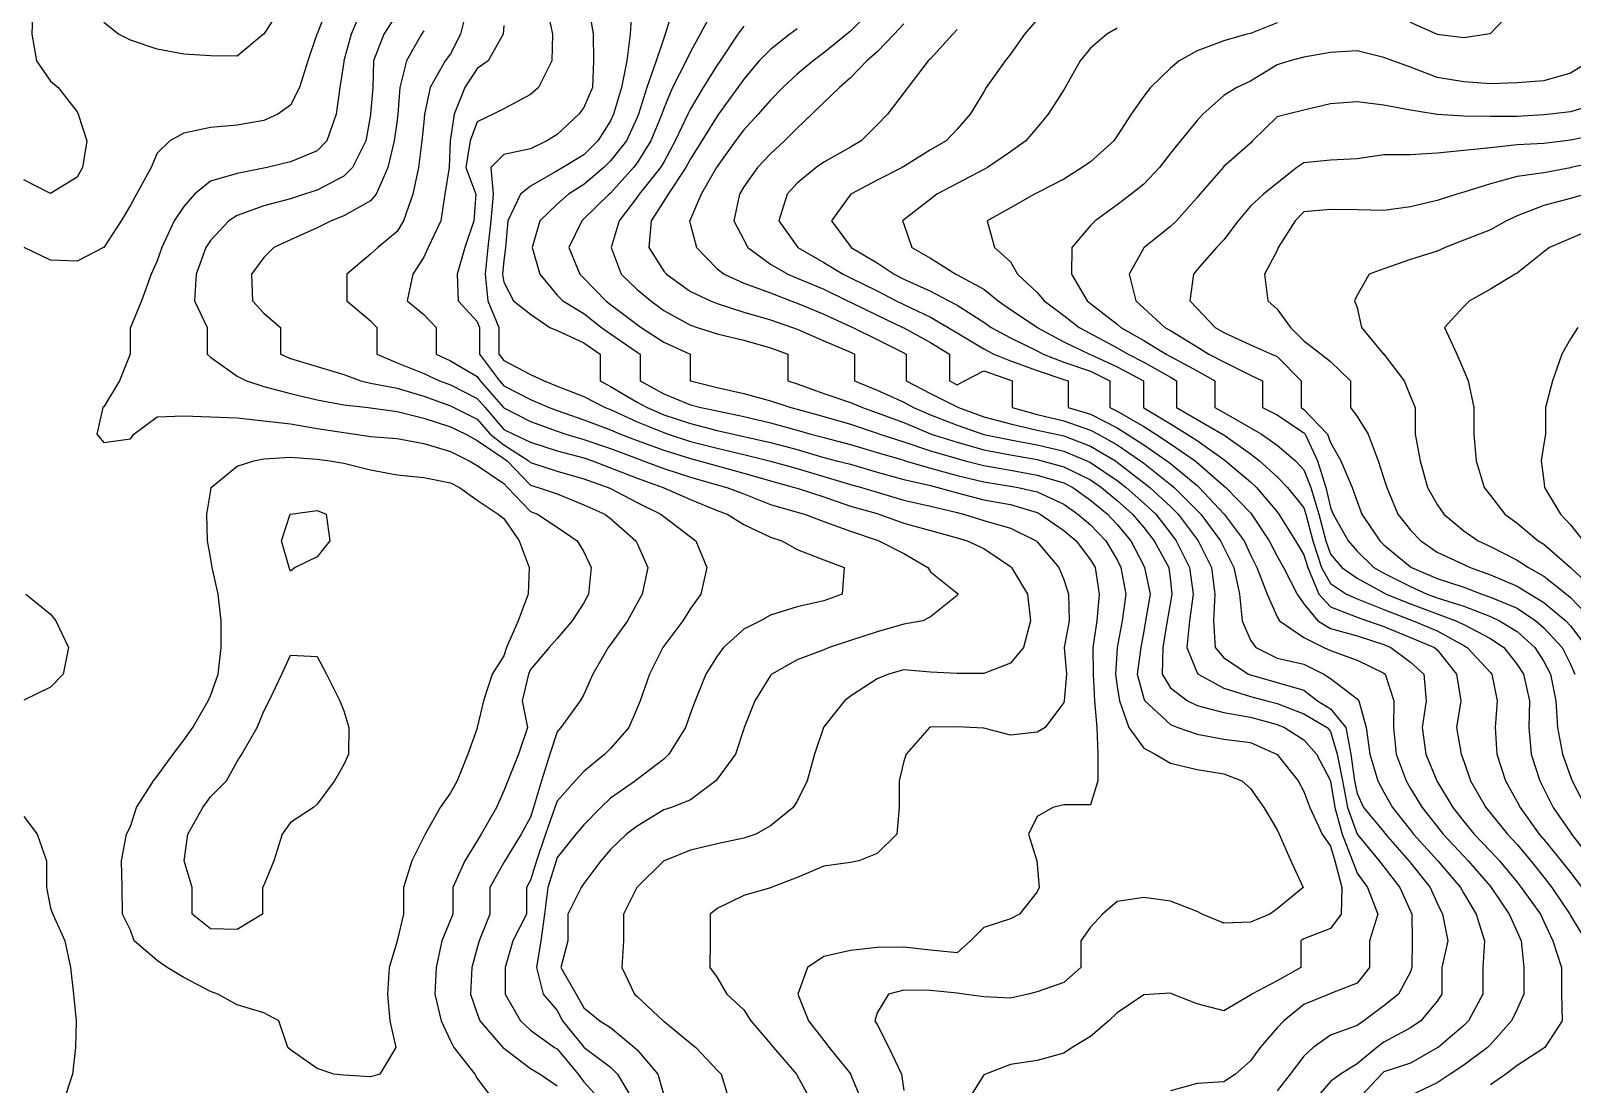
# Model space of a CAD drawing. Header units: inches. Extents: x 450896 to 463247, y 7386701 to 7399440.
# Drawn here: x 453338 to 455030, y 7391089 to 7392246 of the extents above; entities that cross this region are included whole.
import ezdxf

# ---------------------------------------------------------------- set-up
doc = ezdxf.new("R2010")
doc.units = ezdxf.units.IN
doc.header["$MEASUREMENT"] = 0

msp = doc.modelspace()

# ---------------------------------------------------------------- linework, layer by layer
for points, elevation in [([(453340, 7392271.3), (453339, 7392242), (453344.1, 7392212.8), (453359.3, 7392190.6), (453367.9, 7392183.5), (453388.6, 7392156.9), (453389.9, 7392154.2), (453399.3, 7392124.9), (453394.7, 7392095.6), (453388.6, 7392085.1), (453359.3, 7392067.2), (453330, 7392082.1)], 760), ([(453663.6, 7392271.3), (453652.2, 7392242.6), (453651.9, 7392242), (453641.9, 7392212.8), (453632.8, 7392183.5), (453622.9, 7392164.1), (453608.9, 7392154.2), (453593.6, 7392147.3), (453564.3, 7392142.2), (453535, 7392139.5), (453505.7, 7392133.3), (453490.4, 7392124.9), (453476.4, 7392111.3), (453469.8, 7392095.6), (453453.7, 7392066.3), (453447.1, 7392054.1), (453437.1, 7392037), (453417.9, 7392007.9), (453417.5, 7392007.8), (453388.6, 7391992.6), (453359.3, 7391993.7), (453330.6, 7392007.8)], 740), ([(453702.2, 7392271.3), (453689.5, 7392242), (453681.6, 7392212.8), (453681.4, 7392211.6), (453677.3, 7392183.5), (453673.1, 7392154.2), (453663, 7392124.9), (453652.2, 7392114.1), (453622.9, 7392101.7), (453597.5, 7392095.6), (453593.6, 7392094.8), (453564.3, 7392089), (453535, 7392080.5), (453517.6, 7392066.3), (453505.7, 7392052.9), (453495.3, 7392037), (453481.5, 7392007.8), (453476.4, 7391993.2), (453469.9, 7391978.5), (453459.5, 7391949.2), (453447.1, 7391920), (453447, 7391919.9), (453447, 7391890.6), (453435, 7391861.3), (453417.9, 7391832.6), (453416.7, 7391832), (453410.4, 7391802.7), (453417.9, 7391793.5), (453447.1, 7391797.5), (453450.8, 7391802.7), (453476.4, 7391821.9), (453505.7, 7391822.8), (453535, 7391821.9), (453564.3, 7391820.5), (453593.6, 7391817.3), (453622.9, 7391813.9), (453652.2, 7391809.1), (453681.4, 7391804.6), (453694.5, 7391802.7), (453710.7, 7391800.1), (453740, 7391797.9), (453769.3, 7391792.4), (453798.6, 7391783.8), (453819, 7391773.5), (453827.9, 7391768.4), (453857.2, 7391748.4), (453861.2, 7391744.2), (453886.4, 7391717.9), (453894.1, 7391714.9), (453915.7, 7391700.7), (453937.8, 7391685.6), (453945, 7391673.3), (453953.3, 7391656.3), (453950.4, 7391627), (453945, 7391617.5), (453932.4, 7391597.7), (453915.7, 7391578.2), (453907, 7391568.4), (453886.4, 7391544.1), (453884.4, 7391539.2), (453877.2, 7391509.9), (453883.3, 7391480.6), (453873.3, 7391451.3), (453861.7, 7391422), (453857.2, 7391411), (453849.2, 7391392.7), (453832.2, 7391363.4), (453827.9, 7391356.1), (453814.4, 7391334.1), (453801.1, 7391304.9), (453801.1, 7391275.6), (453798.6, 7391269.1), (453789.3, 7391246.3), (453783.1, 7391217), (453781.4, 7391187.7), (453788.3, 7391158.4), (453798.6, 7391136.2), (453802.5, 7391129.1), (453825.4, 7391099.8), (453827.9, 7391094.9), (453846.2, 7391070.6)], 720), ([(453612.5, 7392271.3), (453593.6, 7392242.2), (453593.4, 7392242), (453564.3, 7392218.1), (453535, 7392218.4), (453505.7, 7392220.2), (453476.4, 7392225.6), (453447.1, 7392235.5), (453434.1, 7392242), (453417.9, 7392255)], 760), ([(453740, 7392264.9), (453725.5, 7392242), (453714.2, 7392212.8), (453713.3, 7392183.5), (453710.8, 7392154.2), (453710.7, 7392153.4), (453705.6, 7392124.9), (453690.9, 7392095.6), (453681.4, 7392086.2), (453652.2, 7392070.7), (453638.5, 7392066.3), (453622.9, 7392061.3), (453593.6, 7392053.6), (453564.3, 7392043), (453555.4, 7392037), (453535, 7392015.3), (453530.1, 7392007.8), (453519.4, 7391978.5), (453517.5, 7391949.2), (453531.4, 7391919.9), (453531.4, 7391890.6), (453535, 7391887.1), (453564.3, 7391866.3), (453574.8, 7391861.3), (453593.6, 7391855.1), (453622.9, 7391847.4), (453652.2, 7391840.4), (453681.4, 7391835.1), (453708.1, 7391832), (453710.7, 7391831.7), (453740, 7391827.5), (453769.3, 7391820.2), (453798.6, 7391810.9), (453815.5, 7391802.7), (453827.9, 7391795.9), (453857.2, 7391775.8), (453860.8, 7391773.5), (453886.4, 7391746.5), (453894.9, 7391744.2), (453915.7, 7391737), (453945, 7391725), (453968.1, 7391714.9), (453974.3, 7391710.2), (454002.3, 7391685.6), (454003.6, 7391682.6), (454015.3, 7391656.3), (454009.3, 7391627), (454003.6, 7391616.9), (453993, 7391597.7), (453974.3, 7391571.7), (453971.8, 7391568.4), (453954.9, 7391539.2), (453945, 7391516.7), (453941.1, 7391509.9), (453919.7, 7391480.6), (453915.7, 7391475.9), (453907.7, 7391451.3), (453898.5, 7391422), (453889.8, 7391392.7), (453886.4, 7391382), (453876.2, 7391363.4), (453858.3, 7391334.1), (453857.2, 7391332.1), (453842, 7391304.9), (453842, 7391275.6), (453830, 7391246.3), (453827.9, 7391238.6), (453822, 7391217), (453820.7, 7391187.7), (453827.9, 7391166.5), (453831, 7391158.4), (453856.3, 7391129.1), (453857.2, 7391128.3), (453886.4, 7391105.9), (453897.1, 7391099.8), (453915.7, 7391087)], 700), ([(453816.8, 7392271.3), (453809.5, 7392242), (453798.6, 7392220.5), (453792.9, 7392212.8), (453776.3, 7392183.5), (453770.3, 7392154.2), (453769.3, 7392145.3), (453767.1, 7392124.9), (453763.6, 7392095.6), (453757.3, 7392066.3), (453747, 7392037), (453740, 7392025.4), (453718.8, 7392007.8), (453710.7, 7392000.3), (453684.7, 7391978.5), (453684.9, 7391949.2), (453710.7, 7391927.1), (453717.9, 7391919.9), (453717.9, 7391890.6), (453740, 7391881.2), (453769.3, 7391869.4), (453786.7, 7391861.3), (453798.6, 7391856.8), (453827.9, 7391842), (453836.6, 7391832), (453857.2, 7391808), (453867.7, 7391802.7), (453886.4, 7391793.9), (453915.7, 7391784.4), (453945, 7391776.7), (453954.5, 7391773.5), (453974.3, 7391765.8), (454003.6, 7391754.3), (454032.4, 7391744.2), (454032.9, 7391743.9), (454062.2, 7391730.8), (454091.5, 7391718.8), (454102.4, 7391714.9), (454120.7, 7391703.4), (454150, 7391689.4), (454162.6, 7391685.6), (454179.3, 7391676), (454208.6, 7391664.8), (454231, 7391656.3), (454228.9, 7391627), (454208.6, 7391619.6), (454179.3, 7391613.2), (454150, 7391603.9), (454139, 7391597.7), (454120.7, 7391588.5), (454098.5, 7391568.4), (454091.5, 7391559), (454079.2, 7391539.2), (454067.2, 7391509.9), (454062.2, 7391496.3), (454056.6, 7391480.6), (454038.4, 7391451.3), (454032.9, 7391445.8), (454003.6, 7391423.5), (454001.7, 7391422), (453974.3, 7391402.7), (453963.6, 7391392.7), (453945, 7391373.4), (453936.3, 7391363.4), (453915.7, 7391337.5), (453914.6, 7391334.1), (453905.7, 7391304.9), (453902, 7391275.6), (453897.7, 7391246.3), (453893.1, 7391217), (453900.6, 7391187.7), (453915.7, 7391169.5), (453921.8, 7391158.4), (453945, 7391129.4), (453945.4, 7391129.1), (453974.3, 7391107.4), (453982.1, 7391099.8), (453999.4, 7391070.6)], 660), ([(453904.4, 7392271.3), (453910.8, 7392242), (453909.8, 7392212.8), (453895.4, 7392183.5), (453886.4, 7392175.7), (453857.2, 7392159.9), (453845.4, 7392154.2), (453827.9, 7392145.7), (453820.2, 7392124.9), (453815.4, 7392095.6), (453826.5, 7392066.3), (453824.2, 7392037), (453814.4, 7392007.8), (453805.9, 7391978.5), (453807.1, 7391949.2), (453827.9, 7391926.3), (453830.6, 7391919.9), (453830.6, 7391890.6), (453852.5, 7391861.3), (453857.2, 7391855.9), (453886.4, 7391840.8), (453906.9, 7391832), (453915.7, 7391828.8), (453945, 7391818.6), (453974.3, 7391807.6), (453985.5, 7391802.7), (454003.6, 7391795.7), (454032.9, 7391785), (454062.2, 7391776), (454071.9, 7391773.5), (454091.5, 7391767.9), (454120.7, 7391760), (454150, 7391751.6), (454176.5, 7391744.2), (454179.3, 7391743.2), (454208.6, 7391733.7), (454237.9, 7391723.7), (454267.2, 7391715.4), (454268.9, 7391714.9), (454296.5, 7391704.8), (454325.8, 7391696.7), (454355, 7391688.7), (454365.9, 7391685.6), (454384.3, 7391677.1), (454413.6, 7391657.3), (454414.8, 7391656.3), (454432.3, 7391627), (454435.5, 7391597.7), (454428, 7391568.4), (454413.6, 7391551), (454384.3, 7391539.8), (454355, 7391539.7), (454325.8, 7391541.3), (454296.5, 7391543.8), (454279.5, 7391539.2), (454267.2, 7391534), (454237.9, 7391514.9), (454231.2, 7391509.9), (454208.6, 7391481.1), (454208.2, 7391480.6), (454198.4, 7391451.3), (454190.5, 7391422), (454179.3, 7391399.6), (454175.1, 7391392.7), (454150, 7391372.5), (454134.1, 7391363.4), (454120.7, 7391359), (454091.5, 7391352.6), (454062.2, 7391345.6), (454033.3, 7391334.1), (454032.9, 7391333.9), (454003.6, 7391305.2), (454003.3, 7391304.9), (453988.5, 7391275.6), (453988.5, 7391246.3), (453986.8, 7391217), (454000.9, 7391187.7), (454003.6, 7391185.1), (454032.2, 7391158.4), (454032.9, 7391157.9), (454062.2, 7391133.9), (454068, 7391129.1), (454091.5, 7391104.2), (454095.8, 7391099.8), (454104.7, 7391070.6)], 620), ([(453950.5, 7392271.3), (453955.4, 7392242), (453955.8, 7392212.8), (453954.7, 7392183.5), (453945, 7392161.7), (453939.5, 7392154.2), (453915.7, 7392131.9), (453904.5, 7392124.9), (453886.4, 7392116), (453857.2, 7392109.8), (453843.1, 7392095.6), (453845.6, 7392066.3), (453842.8, 7392037), (453839.8, 7392007.8), (453836.8, 7391978.5), (453839.5, 7391949.2), (453851.9, 7391919.9), (453851.9, 7391890.6), (453857.2, 7391883.6), (453886.4, 7391868.4), (453901.7, 7391861.3), (453915.7, 7391855.5), (453945, 7391843.9), (453968.7, 7391832), (453974.3, 7391829.9), (454003.6, 7391816.2), (454032.9, 7391804.4), (454037.7, 7391802.7), (454062.2, 7391794.8), (454091.5, 7391787.4), (454120.7, 7391780.5), (454148.6, 7391773.5), (454150, 7391773), (454179.3, 7391764.9), (454208.6, 7391756.1), (454237.9, 7391747.5), (454249.9, 7391744.2), (454267.2, 7391739), (454296.5, 7391730.2), (454325.8, 7391723.7), (454355, 7391716.6), (454362, 7391714.9), (454384.3, 7391707.9), (454413.6, 7391699.6), (454441.8, 7391685.6), (454442.9, 7391684.6), (454466.9, 7391656.3), (454472.2, 7391643.1), (454477.3, 7391627), (454478, 7391597.7), (454472.7, 7391568.4), (454475, 7391539.2), (454472.5, 7391509.9), (454472.2, 7391507.9), (454451.7, 7391480.6), (454442.9, 7391475.5), (454413.6, 7391471.9), (454384.3, 7391479.9), (454369.5, 7391480.6), (454355, 7391481.2), (454325.8, 7391481), (454324.7, 7391480.6), (454299, 7391451.3), (454296.5, 7391443.5), (454291.4, 7391422), (454291.5, 7391392.7), (454288.8, 7391363.4), (454267.2, 7391341.9), (454247.1, 7391334.1), (454237.9, 7391332.3), (454208.6, 7391328.2), (454179.3, 7391315.6), (454151, 7391304.9), (454150, 7391304.4), (454120.7, 7391296), (454091.5, 7391281.8), (454083.7, 7391275.6), (454083.7, 7391246.3), (454083.5, 7391217), (454091.5, 7391205.8), (454102.2, 7391187.7), (454120.7, 7391170.4), (454128.4, 7391158.4), (454150, 7391132.9), (454153.4, 7391129.1), (454178.5, 7391099.8), (454179.3, 7391098.3), (454194.5, 7391070.6)], 600), ([(453997.9, 7392271.3), (453996, 7392242), (453992.2, 7392212.8), (453986.6, 7392183.5), (453977.8, 7392154.2), (453974.3, 7392146.8), (453960.5, 7392124.9), (453945, 7392109.6), (453922.2, 7392095.6), (453915.7, 7392091.8), (453886.4, 7392075.1), (453875.4, 7392066.3), (453861.6, 7392037), (453859, 7392007.8), (453857.2, 7391993.4), (453855.9, 7391978.5), (453857.2, 7391969.8), (453867.8, 7391949.2), (453886.4, 7391934.4), (453907.8, 7391919.9), (453915.7, 7391916.5), (453945, 7391903.1), (453963.1, 7391890.6), (453963.1, 7391861.3), (453974.3, 7391855.1), (454003.6, 7391838), (454014.5, 7391832), (454032.9, 7391824.1), (454062.2, 7391814.3), (454091.5, 7391806.9), (454109.4, 7391802.7), (454120.7, 7391800.3), (454150, 7391793.6), (454179.3, 7391785.9), (454208.6, 7391777), (454222.7, 7391773.5), (454237.9, 7391769.6), (454267.2, 7391761.1), (454296.5, 7391752.9), (454325.8, 7391746.3), (454333.9, 7391744.2), (454355, 7391738.1), (454384.3, 7391730.5), (454413.6, 7391725.5), (454442.9, 7391716.6), (454446.3, 7391714.9), (454472.2, 7391697), (454485.6, 7391685.6), (454501.5, 7391664.7), (454506.6, 7391656.3), (454511.2, 7391627), (454508.6, 7391597.7), (454504.2, 7391568.4), (454504.5, 7391539.2), (454505.8, 7391509.9), (454508.4, 7391480.6), (454509.5, 7391451.3), (454509.4, 7391422), (454501.5, 7391395.4), (454472.2, 7391395.5), (454460, 7391392.7), (454442.9, 7391382.7), (454433.4, 7391363.4), (454442.4, 7391334.1), (454442.9, 7391329.9), (454445, 7391304.9), (454442.9, 7391300.1), (454423.5, 7391275.6), (454413.6, 7391270.4), (454384.3, 7391260.9), (454369.7, 7391246.3), (454355, 7391232.8), (454325.8, 7391236), (454296.5, 7391239.1), (454267.2, 7391238.9), (454237.9, 7391235.7), (454208.6, 7391229.1), (454190.8, 7391217), (454180.1, 7391187.7), (454191.8, 7391158.4), (454208.6, 7391136.8), (454214.5, 7391129.1), (454237.9, 7391099.9), (454237.9, 7391099.8), (454250, 7391070.6)], 580), ([(454043.6, 7392271.3), (454034.6, 7392242), (454032.9, 7392237.8), (454024.4, 7392212.8), (454014.2, 7392183.5), (454005.1, 7392154.2), (454003.6, 7392150.7), (453991.8, 7392124.9), (453974.3, 7392102.8), (453967.1, 7392095.6), (453945, 7392077.1), (453928.1, 7392066.3), (453915.7, 7392055.2), (453896.7, 7392037), (453888.5, 7392007.8), (453896.7, 7391978.5), (453915.7, 7391955.5), (453922.2, 7391949.2), (453945, 7391935.2), (453964.5, 7391919.9), (453974.3, 7391912.9), (454003.6, 7391892.7), (454006.8, 7391890.6), (454006.8, 7391861.3), (454032.9, 7391847.1), (454062.2, 7391835.1), (454073.7, 7391832), (454091.5, 7391828.2), (454120.7, 7391822.2), (454150, 7391815.3), (454179.3, 7391807), (454194.4, 7391802.7), (454208.6, 7391799), (454237.9, 7391791.2), (454267.2, 7391782.6), (454296.5, 7391774), (454298.1, 7391773.5), (454325.8, 7391765.5), (454355, 7391757.4), (454384.3, 7391750.3), (454413.6, 7391745.7), (454422.2, 7391744.2), (454442.9, 7391739.2), (454472.2, 7391725.9), (454487.7, 7391714.9), (454501.5, 7391703.1), (454518.2, 7391685.6), (454530.8, 7391664.5), (454535, 7391656.3), (454540.4, 7391627), (454536.3, 7391597.7), (454530.8, 7391568.4), (454530.8, 7391567.6), (454528.8, 7391539.2), (454530.8, 7391525.4), (454533.2, 7391509.9), (454543.5, 7391480.6), (454560.1, 7391457.6), (454572.4, 7391451.3), (454589.3, 7391441.4), (454618.6, 7391434.4), (454647.9, 7391429.6), (454667.8, 7391422), (454677.2, 7391413.6), (454691.8, 7391392.7), (454706.5, 7391368.2), (454708.6, 7391363.4), (454721.5, 7391334.1), (454735, 7391304.9), (454706.5, 7391281.3), (454698.5, 7391275.6), (454677.2, 7391266.5), (454647.9, 7391265.6), (454624.3, 7391275.6), (454618.6, 7391278.3), (454589.3, 7391289.7), (454560.1, 7391293.7), (454530.8, 7391289.2), (454514.6, 7391275.6), (454501.5, 7391261.3), (454490.8, 7391246.3), (454490.8, 7391217), (454472.2, 7391200.5), (454442.9, 7391190), (454433.2, 7391187.7), (454413.6, 7391183.2), (454384.3, 7391184.5), (454362.5, 7391187.7), (454355, 7391188.6), (454325.8, 7391191.7), (454296.5, 7391192.1), (454279.7, 7391187.7), (454267.2, 7391166.9), (454264.7, 7391158.4), (454267.2, 7391154.3), (454280.2, 7391129.1), (454294.1, 7391099.8), (454296.5, 7391081.6)], 560), ([(454088.7, 7392271.3), (454072.7, 7392242), (454062.2, 7392222.7), (454057.5, 7392212.8), (454042.6, 7392183.5), (454032.9, 7392160.4), (454030.8, 7392154.2), (454018.8, 7392124.9), (454003.6, 7392100.7), (453999.7, 7392095.6), (453974.3, 7392067.5), (453972.8, 7392066.3), (453945, 7392039.1), (453942.8, 7392037), (453928.8, 7392007.8), (453940.7, 7391978.5), (453945, 7391974.2), (453969.1, 7391949.2), (453974.3, 7391945.1), (454003.6, 7391923.2), (454007.9, 7391919.9), (454032.9, 7391903.8), (454061.9, 7391890.6), (454061.9, 7391861.3), (454062.2, 7391861.2), (454091.5, 7391853.8), (454120.7, 7391847.4), (454150, 7391839.2), (454172.3, 7391832), (454179.3, 7391830.2), (454208.6, 7391822), (454237.9, 7391813.6), (454267.2, 7391803.8), (454270.2, 7391802.7), (454296.5, 7391794.3), (454325.8, 7391784.4), (454355, 7391775.8), (454363.9, 7391773.5), (454384.3, 7391768.1), (454413.6, 7391763), (454442.9, 7391757.6), (454472.2, 7391749.3), (454482, 7391744.2), (454501.5, 7391730.1), (454520, 7391714.9), (454530.8, 7391703.6), (454545.9, 7391685.6), (454560.1, 7391657.9), (454560.9, 7391656.3), (454566.9, 7391627), (454561.9, 7391597.7), (454560.1, 7391586.3), (454556.9, 7391568.4), (454552.7, 7391539.2), (454560.1, 7391512.2), (454561.1, 7391509.9), (454589.3, 7391483.7), (454597.6, 7391480.6), (454618.6, 7391473.1), (454647.9, 7391467.7), (454677.2, 7391463.9), (454705.8, 7391451.3), (454706.5, 7391450.7), (454729.6, 7391422), (454735.8, 7391410.1), (454742.4, 7391392.7), (454756, 7391363.4), (454765.1, 7391350.2), (454770, 7391334.1), (454777.6, 7391304.9), (454776.9, 7391275.6), (454765.1, 7391259.8), (454735.8, 7391248.2), (454732.6, 7391246.3), (454732.6, 7391217), (454706.5, 7391202.3), (454678.6, 7391187.7), (454677.2, 7391186.6), (454647.9, 7391169.1), (454618.6, 7391176.8), (454591.7, 7391187.7), (454589.3, 7391188.6), (454571.5, 7391187.7), (454560.1, 7391187), (454530.8, 7391167), (454521.6, 7391158.4), (454501.5, 7391140.9), (454481.5, 7391129.1), (454472.2, 7391122.7), (454442.9, 7391114.7), (454413.6, 7391110.2), (454386.1, 7391099.8), (454384.3, 7391098.8), (454366.9, 7391070.6)], 540), ([(454264.2, 7392271.3), (454237.9, 7392245.4), (454233.8, 7392242), (454208.6, 7392221.4), (454196.8, 7392212.8), (454179.3, 7392198.3), (454163.8, 7392183.5), (454150, 7392169.6), (454136.4, 7392154.2), (454120.7, 7392137), (454111.8, 7392124.9), (454091.5, 7392096.8), (454090.7, 7392095.6), (454074.1, 7392066.3), (454062.2, 7392039), (454061.1, 7392037), (454062.2, 7392032.8), (454068.9, 7392007.8), (454091.5, 7391984.3), (454099.3, 7391978.5), (454120.7, 7391968.7), (454150, 7391957.8), (454172.3, 7391949.2), (454179.3, 7391946.5), (454208.6, 7391934.6), (454237.9, 7391921.1), (454240.4, 7391919.9), (454267.2, 7391906.6), (454296.5, 7391892), (454298.9, 7391890.6), (454298.9, 7391861.3), (454325.8, 7391847.4), (454355, 7391832.8), (454356.6, 7391832), (454384.3, 7391821.8), (454413.6, 7391814), (454442.9, 7391807.2), (454463.8, 7391802.7), (454472.2, 7391800.9), (454501.5, 7391789.5), (454528.8, 7391773.5), (454530.8, 7391772.1), (454560.1, 7391749.3), (454566.5, 7391744.2), (454589.3, 7391723.2), (454597.7, 7391714.9), (454618.6, 7391687), (454619.6, 7391685.6), (454634.4, 7391656.3), (454638.2, 7391627), (454636.6, 7391597.7), (454638.5, 7391568.4), (454647.9, 7391556.9), (454674.9, 7391539.2), (454677.2, 7391538.3), (454706.5, 7391529.8), (454735.8, 7391521.6), (454750.9, 7391509.9), (454765.1, 7391501.1), (454782, 7391480.6), (454787.3, 7391451.3), (454791.6, 7391422), (454794.4, 7391407.8), (454801.4, 7391392.7), (454823.6, 7391365.7), (454825.5, 7391363.4), (454851, 7391334.1), (454852.9, 7391331.7), (454874.5, 7391304.9), (454882.2, 7391287.4), (454888.1, 7391275.6), (454893.9, 7391246.3), (454887.5, 7391217), (454887.5, 7391187.7), (454882.2, 7391179.8), (454864.1, 7391158.4), (454852.9, 7391150.5), (454823.6, 7391134.9), (454816, 7391129.1), (454794.4, 7391110.9), (454776.2, 7391099.8), (454765.1, 7391091.6), (454747.1, 7391070.6)], 480), ([(454967.9, 7392271.3), (454940.8, 7392242.9), (454937.7, 7392242), (454911.5, 7392238.2), (454882.2, 7392241.9), (454881.8, 7392242), (454852.9, 7392254.8)], 380), ([(453769.3, 7392245.8), (453766.7, 7392242), (453750.2, 7392212.8), (453743.2, 7392183.5), (453740.9, 7392154.2), (453740, 7392147.5), (453736.9, 7392124.9), (453729.7, 7392095.6), (453716.9, 7392066.3), (453710.7, 7392058.9), (453681.4, 7392042.4), (453667.8, 7392037), (453652.2, 7392029.4), (453622.9, 7392016.3), (453604.8, 7392007.8), (453593.6, 7391996.8), (453580.2, 7391978.5), (453581.3, 7391949.2), (453593.6, 7391935.6), (453611.9, 7391919.9), (453611.9, 7391890.6), (453622.9, 7391885.7), (453652.2, 7391877), (453681.4, 7391868.2), (453700.3, 7391861.3), (453710.7, 7391858.7), (453740, 7391853.1), (453769.3, 7391844.6), (453798.6, 7391833.9), (453802.4, 7391832), (453827.9, 7391819.3), (453842.2, 7391802.7), (453857.2, 7391790.9), (453884.6, 7391773.5), (453886.4, 7391771.5), (453915.7, 7391762.1), (453945, 7391753.8), (453971.7, 7391744.2), (453974.3, 7391742.9), (454003.6, 7391727.8), (454029.7, 7391714.9), (454032.9, 7391712.2), (454062.2, 7391689.8), (454068, 7391685.6), (454080.1, 7391656.3), (454073.5, 7391627), (454062.2, 7391611.3), (454054, 7391597.7), (454032.9, 7391570), (454031.8, 7391568.4), (454017.2, 7391539.2), (454007, 7391509.9), (454003.6, 7391501.7), (453994.4, 7391480.6), (453974.3, 7391457.4), (453968, 7391451.3), (453945, 7391432.2), (453935.7, 7391422), (453915.7, 7391399.5), (453913.3, 7391392.7), (453903, 7391363.4), (453893.1, 7391334.1), (453886.4, 7391312.6), (453882, 7391304.9), (453882, 7391275.6), (453867.1, 7391246.3), (453858.7, 7391217), (453858.6, 7391187.7), (453875.4, 7391158.4), (453886.4, 7391148), (453913, 7391129.1), (453915.7, 7391127.4), (453938.9, 7391099.8), (453945, 7391091.4), (453963.9, 7391070.6)], 680), ([(453857.2, 7392251.5), (453856.4, 7392242), (453839.9, 7392212.8), (453827.9, 7392204.2), (453814.4, 7392183.5), (453802.6, 7392154.2), (453798.6, 7392127.1), (453798.2, 7392124.9), (453797.2, 7392095.6), (453792.5, 7392066.3), (453787.9, 7392037), (453774.2, 7392007.8), (453769.3, 7391997.3), (453757.2, 7391978.5), (453751, 7391949.2), (453769.3, 7391934), (453783, 7391919.9), (453783, 7391890.6), (453798.6, 7391883.1), (453827.9, 7391866), (453831.4, 7391861.3), (453856.7, 7391832), (453857.2, 7391831.5), (453886.4, 7391816.6), (453915.7, 7391806), (453925.2, 7391802.7), (453945, 7391796.7), (453974.3, 7391786.9), (454003.6, 7391775.9), (454010.4, 7391773.5), (454032.9, 7391764.9), (454062.2, 7391755.5), (454091.5, 7391747.1), (454102.2, 7391744.2), (454120.7, 7391737.1), (454150, 7391725.4), (454179.3, 7391717.2), (454187.3, 7391714.9), (454208.6, 7391706.8), (454237.9, 7391696.3), (454267.2, 7391686.2), (454269.1, 7391685.6), (454296.5, 7391671.5), (454322.9, 7391656.3), (454325.8, 7391651.3), (454355, 7391628.1), (454356, 7391627), (454355, 7391625.4), (454325.8, 7391602), (454317.2, 7391597.7), (454296.5, 7391593.9), (454267.2, 7391585.6), (454237.9, 7391576.2), (454214.6, 7391568.4), (454208.6, 7391565.9), (454179.3, 7391554.9), (454151.4, 7391539.2), (454150, 7391537.6), (454132.8, 7391509.9), (454121.3, 7391480.6), (454120.7, 7391478.9), (454111.5, 7391451.3), (454091.5, 7391423.6), (454090.1, 7391422), (454062.2, 7391401.2), (454041.3, 7391392.7), (454032.9, 7391390.1), (454003.6, 7391372.1), (453992.1, 7391363.4), (453974.3, 7391346.6), (453963.6, 7391334.1), (453945, 7391309.2), (453942.2, 7391304.9), (453927.6, 7391275.6), (453927.6, 7391246.3), (453920, 7391217), (453936.8, 7391187.7), (453945, 7391172.7), (453962.6, 7391158.4), (453974.3, 7391150.8), (454000.6, 7391129.1), (454003.6, 7391126.3), (454026.2, 7391099.8), (454032.9, 7391076.5)], 640), ([(454120.7, 7392250.8), (454114.4, 7392242), (454094.7, 7392212.8), (454091.5, 7392208.1), (454076, 7392183.5), (454062.2, 7392160.2), (454059.3, 7392154.2), (454045.3, 7392124.9), (454032.9, 7392101.5), (454029.4, 7392095.6), (454005.7, 7392066.3), (454003.6, 7392063.2), (453984, 7392037), (453975.2, 7392007.8), (453986.1, 7391978.5), (454003.6, 7391961.7), (454018.7, 7391949.2), (454032.9, 7391938.7), (454062.2, 7391922.5), (454069.5, 7391919.9), (454091.5, 7391913), (454120.7, 7391905.9), (454150, 7391897.4), (454169.1, 7391890.6), (454169.1, 7391861.3), (454179.3, 7391858.1), (454208.6, 7391847.4), (454237.9, 7391837.4), (454251.1, 7391832), (454267.2, 7391826.3), (454296.5, 7391815.4), (454325.8, 7391803.1), (454326.7, 7391802.7), (454355, 7391793.8), (454384.3, 7391785.4), (454413.6, 7391779.9), (454442.9, 7391774.7), (454447.9, 7391773.5), (454472.2, 7391766.8), (454501.5, 7391752.4), (454513.5, 7391744.2), (454530.8, 7391729.8), (454547.7, 7391714.9), (454560.1, 7391700.2), (454571.4, 7391685.6), (454587.5, 7391656.3), (454589.3, 7391641.1), (454590.8, 7391627), (454589.3, 7391618.2), (454585.8, 7391597.7), (454580.8, 7391568.4), (454580.2, 7391539.2), (454589.3, 7391524.1), (454608, 7391509.9), (454618.6, 7391504.7), (454647.9, 7391497), (454677.2, 7391491.8), (454706.5, 7391483.9), (454714.5, 7391480.6), (454735.8, 7391467), (454749.6, 7391451.3), (454764.9, 7391422), (454765.1, 7391421.7), (454769.9, 7391392.7), (454778, 7391363.4), (454789.2, 7391334.1), (454794.4, 7391320.5), (454805.6, 7391304.9), (454817, 7391275.6), (454808, 7391246.3), (454808, 7391217), (454794.4, 7391199.8), (454765.1, 7391188.2), (454763.6, 7391187.7), (454735.8, 7391176.3), (454713.7, 7391158.4), (454706.5, 7391150.4), (454688, 7391129.1), (454677.2, 7391114.2), (454660.7, 7391099.8), (454647.9, 7391091.2), (454618.6, 7391089.5), (454589.3, 7391081.3)], 520), ([(454179.3, 7392248.1), (454171.3, 7392242), (454150, 7392225.4), (454137.8, 7392212.8), (454120.7, 7392192.8), (454114.2, 7392183.5), (454093, 7392154.2), (454091.5, 7392152.1), (454074.7, 7392124.9), (454062.2, 7392105.2), (454057.1, 7392095.6), (454037.7, 7392066.3), (454032.9, 7392058.7), (454018.9, 7392037), (454016.3, 7392007.8), (454032.9, 7391981.6), (454035.7, 7391978.5), (454062.2, 7391959.5), (454084.2, 7391949.2), (454091.5, 7391946.4), (454120.7, 7391936.7), (454150, 7391928.3), (454174.3, 7391919.9), (454179.3, 7391918.1), (454208.6, 7391905.4), (454237.9, 7391892.8), (454242.5, 7391890.6), (454242.5, 7391861.3), (454267.2, 7391850.9), (454296.5, 7391837.7), (454307.3, 7391832), (454325.8, 7391824), (454355, 7391812.7), (454383.2, 7391802.7), (454384.3, 7391802.4), (454413.6, 7391796.3), (454442.9, 7391790.8), (454472.2, 7391784), (454497.5, 7391773.5), (454501.5, 7391771.6), (454530.8, 7391751.9), (454540.6, 7391744.2), (454560.1, 7391727), (454573.2, 7391714.9), (454589.3, 7391694), (454595.7, 7391685.6), (454610.4, 7391656.3), (454614.1, 7391627), (454610.3, 7391597.7), (454607.3, 7391568.4), (454618.6, 7391540.6), (454619.6, 7391539.2), (454647.9, 7391523.8), (454677.2, 7391514.6), (454695.2, 7391509.9), (454706.5, 7391507), (454735.8, 7391495.6), (454761.3, 7391480.6), (454765.1, 7391476.2), (454772.5, 7391451.3), (454778.3, 7391422), (454783.7, 7391392.7), (454794.3, 7391363.4), (454794.4, 7391363.3), (454818.7, 7391334.1), (454823.6, 7391327.5), (454841.2, 7391304.9), (454852.9, 7391278.8), (454854.3, 7391275.6), (454854.9, 7391246.3), (454854.5, 7391217), (454852.9, 7391212.1), (454839.6, 7391187.7), (454823.6, 7391174.7), (454801.7, 7391158.4), (454794.4, 7391153.1), (454765.1, 7391142.6), (454745.9, 7391129.1), (454735.8, 7391119.6), (454720.9, 7391099.8), (454706.5, 7391081.2)], 500), ([(454296.5, 7392253.3), (454285.8, 7392242), (454267.2, 7392222.8), (454256, 7392212.8), (454237.9, 7392194.2), (454225.7, 7392183.5), (454208.6, 7392167.2), (454195.5, 7392154.2), (454179.3, 7392138.8), (454165.5, 7392124.9), (454150, 7392110.6), (454135.7, 7392095.6), (454120.7, 7392074.4), (454116.2, 7392066.3), (454109.7, 7392037), (454120.7, 7392016.3), (454125.3, 7392007.8), (454150, 7391989.3), (454169, 7391978.5), (454179.3, 7391974.1), (454208.6, 7391961.9), (454234.8, 7391949.2), (454237.9, 7391947.6), (454267.2, 7391933.3), (454295.5, 7391919.9), (454296.5, 7391919.4), (454325.8, 7391903.3), (454346.6, 7391890.6), (454346.6, 7391861.3), (454355, 7391857), (454363, 7391861.3), (454384.3, 7391872.3), (454413.6, 7391861.9), (454415.4, 7391861.3), (454415.4, 7391832), (454442.9, 7391824.3), (454472.2, 7391817.2), (454501.5, 7391807.2), (454510, 7391802.7), (454530.8, 7391790.9), (454556.6, 7391773.5), (454560.1, 7391770.7), (454589.3, 7391747.5), (454593.3, 7391744.2), (454618.6, 7391719), (454622.5, 7391714.9), (454644.1, 7391685.6), (454647.9, 7391678.1), (454658.9, 7391656.3), (454665, 7391627), (454668, 7391597.7), (454677.2, 7391576.4), (454683.2, 7391568.4), (454706.5, 7391556.8), (454735.8, 7391550), (454757.9, 7391539.2), (454765.1, 7391534.2), (454794.4, 7391512), (454796.1, 7391509.9), (454804.1, 7391480.6), (454808.3, 7391451.3), (454817.1, 7391422), (454823.6, 7391409.6), (454833.3, 7391392.7), (454852.9, 7391367.6), (454856.3, 7391363.4), (454882.2, 7391334.9), (454882.9, 7391334.1), (454907.7, 7391304.9), (454911.5, 7391298), (454925, 7391275.6), (454934.2, 7391246.3), (454932.5, 7391217), (454932.5, 7391187.7), (454916.8, 7391158.4), (454911.5, 7391153.1), (454883.2, 7391129.1), (454882.2, 7391128.5), (454852.9, 7391111.7), (454823.6, 7391102.1), (454821.1, 7391099.8), (454794.4, 7391071.1)], 460), ([(454355, 7392247.1), (454350.2, 7392242), (454325.8, 7392215.1), (454323.4, 7392212.8), (454300.9, 7392183.5), (454296.5, 7392177.5), (454278.6, 7392154.2), (454267.2, 7392142.5), (454249.6, 7392124.9), (454237.9, 7392117.9), (454208.6, 7392101.4), (454200.2, 7392095.6), (454179.3, 7392078.5), (454168.4, 7392066.3), (454159.3, 7392037), (454179.3, 7392008.8), (454180.1, 7392007.8), (454208.6, 7391991.2), (454229.8, 7391978.5), (454237.9, 7391974.6), (454267.2, 7391960), (454288.1, 7391949.2), (454296.5, 7391945.2), (454325.8, 7391931.2), (454345.2, 7391919.9), (454355, 7391913.9), (454384.3, 7391896.4), (454395.4, 7391890.6), (454413.6, 7391883.4), (454442.9, 7391872.7), (454472.2, 7391862.9), (454477, 7391861.3), (454477, 7391832), (454501.5, 7391824.6), (454530.8, 7391809.6), (454541.9, 7391802.7), (454560.1, 7391790.8), (454585.4, 7391773.5), (454589.3, 7391770.3), (454618.6, 7391746.2), (454621, 7391744.2), (454647.9, 7391715.2), (454648.2, 7391714.9), (454670.1, 7391685.6), (454677.2, 7391670.3), (454684.3, 7391656.3), (454695.6, 7391627), (454706.5, 7391602), (454709, 7391597.7), (454735.8, 7391579.2), (454757.7, 7391568.4), (454765.1, 7391564.9), (454794.4, 7391554.6), (454823.6, 7391540.2), (454825, 7391539.2), (454834.6, 7391509.9), (454834.1, 7391480.6), (454837.2, 7391451.3), (454848.1, 7391422), (454852.9, 7391413.5), (454865.6, 7391392.7), (454882.2, 7391371.8), (454888.7, 7391363.4), (454911.5, 7391339), (454916.2, 7391334.1), (454940.8, 7391305.7), (454941.5, 7391304.9), (454961.4, 7391275.6), (454970.1, 7391256.2), (454974.4, 7391246.3), (454977.3, 7391217), (454977.3, 7391187.7), (454970.1, 7391171.1), (454963.7, 7391158.4), (454940.8, 7391132.4), (454937.5, 7391129.1), (454911.5, 7391109.6), (454896.5, 7391099.8), (454882.2, 7391090), (454852.9, 7391076.4)], 440), ([(454442.9, 7392258.2), (454428.9, 7392242), (454413.6, 7392220.1), (454407.9, 7392212.8), (454387, 7392183.5), (454384.3, 7392178.9), (454369.3, 7392154.2), (454355, 7392137.6), (454342.9, 7392124.9), (454325.8, 7392114.9), (454296.5, 7392096.7), (454294.6, 7392095.6), (454267.2, 7392081.8), (454238.4, 7392066.3), (454237.9, 7392065.9), (454217.1, 7392037), (454237.9, 7392009), (454238.8, 7392007.8), (454267.2, 7391990.9), (454285.8, 7391978.5), (454296.5, 7391973.1), (454325.8, 7391959.6), (454345.8, 7391949.2), (454355, 7391944.3), (454384.3, 7391925.6), (454392.5, 7391919.9), (454413.6, 7391908.5), (454442.9, 7391894.2), (454449.5, 7391890.6), (454472.2, 7391881.7), (454501.5, 7391871.8), (454522.9, 7391861.3), (454522.9, 7391832), (454530.8, 7391828.1), (454560.1, 7391811), (454573.2, 7391802.7), (454589.3, 7391792.1), (454616.3, 7391773.5), (454618.6, 7391771.6), (454647.9, 7391746.1), (454650.2, 7391744.2), (454677.2, 7391716.3), (454678.4, 7391714.9), (454697.7, 7391685.6), (454706.5, 7391668.8), (454713.6, 7391656.3), (454728.3, 7391627), (454735.8, 7391616.2), (454751.2, 7391597.7), (454765.1, 7391589.4), (454794.4, 7391581.1), (454823.6, 7391571.5), (454831.2, 7391568.4), (454852.9, 7391552.1), (454867.4, 7391539.2), (454870.2, 7391509.9), (454865.8, 7391480.6), (454869.8, 7391451.3), (454881.7, 7391422), (454882.2, 7391421.2), (454899.4, 7391392.7), (454911.5, 7391377.1), (454922.8, 7391363.4), (454940.8, 7391344.7), (454950.6, 7391334.1), (454970.1, 7391310.5), (454974.6, 7391304.9), (454995.7, 7391275.6), (454999.4, 7391267.5), (455009.4, 7391246.3), (455018.6, 7391217), (455018.6, 7391187.7), (455019.6, 7391158.4), (455000.4, 7391129.1), (454999.4, 7391128.4), (454970.1, 7391109.1), (454957.8, 7391099.8), (454940.8, 7391088)], 420), ([(454530.8, 7392248.7), (454519.5, 7392242), (454501.5, 7392226.6), (454490.3, 7392212.8), (454473.6, 7392183.5), (454472.2, 7392181.1), (454455.2, 7392154.2), (454442.9, 7392139.5), (454430.6, 7392124.9), (454413.6, 7392112.9), (454388.3, 7392095.6), (454384.3, 7392093.4), (454355, 7392077.9), (454332.8, 7392066.3), (454325.8, 7392060.9), (454296.5, 7392038.1), (454295.2, 7392037), (454296.5, 7392033.5), (454305.4, 7392007.8), (454325.8, 7391996), (454353.8, 7391978.5), (454355, 7391977.9), (454384.3, 7391962.1), (454400.1, 7391949.2), (454413.6, 7391939.7), (454442.9, 7391920.1), (454443.1, 7391919.9), (454472.2, 7391904), (454500.3, 7391890.6), (454501.5, 7391890.2), (454530.8, 7391876.8), (454559.6, 7391861.3), (454559.6, 7391832), (454560.1, 7391831.7), (454589.3, 7391813.9), (454607.8, 7391802.7), (454618.6, 7391795.6), (454647.9, 7391774.9), (454649.9, 7391773.5), (454677.2, 7391750.3), (454683.8, 7391744.2), (454706.5, 7391717.3), (454708.4, 7391714.9), (454726.7, 7391685.6), (454735.8, 7391670.2), (454740, 7391656.3), (454752.4, 7391627), (454765.1, 7391613.1), (454794.4, 7391601.8), (454805.7, 7391597.7), (454823.6, 7391591.3), (454852.9, 7391579.5), (454879.3, 7391568.4), (454882.2, 7391565.9), (454903.6, 7391539.2), (454908.2, 7391509.9), (454903.5, 7391480.6), (454908.7, 7391451.3), (454911.5, 7391443.6), (454918.8, 7391422), (454935.7, 7391392.7), (454940.8, 7391386.5), (454959.3, 7391363.4), (454970.1, 7391351.8), (454984.9, 7391334.1), (454999.4, 7391316.1), (455008.3, 7391304.9), (455027.8, 7391275.6), (455028.6, 7391273.9), (455045.6, 7391246.3)], 400), ([(454706.5, 7392254.7), (454677.2, 7392243), (454673.1, 7392242), (454647.9, 7392234.7), (454618.6, 7392223.8), (454598.8, 7392212.8), (454589.3, 7392204.9), (454567.3, 7392183.5), (454560.1, 7392173.9), (454546.1, 7392154.2), (454530.8, 7392130.5), (454527.1, 7392124.9), (454501.5, 7392101.9), (454492.3, 7392095.6), (454472.2, 7392082.8), (454442.9, 7392067.7), (454440.1, 7392066.3), (454413.6, 7392051.4), (454388.2, 7392037), (454396, 7392007.8), (454413.6, 7391991.9), (454421.5, 7391978.5), (454442.9, 7391958.3), (454450.5, 7391949.2), (454472.2, 7391933.1), (454489.2, 7391919.9), (454501.5, 7391913.4), (454530.8, 7391897.7), (454542.8, 7391890.6), (454560.1, 7391881.9), (454589.3, 7391865.2), (454596.1, 7391861.3), (454596.1, 7391832), (454618.6, 7391818.9), (454646.5, 7391802.7), (454647.9, 7391801.8), (454677.2, 7391781), (454687.2, 7391773.5), (454706.5, 7391755.9), (454717.8, 7391744.2), (454735.8, 7391721.7), (454738, 7391714.9), (454745.6, 7391685.6), (454755.3, 7391656.3), (454765.1, 7391638.5), (454782.8, 7391627), (454794.4, 7391621.7), (454823.6, 7391610), (454852.9, 7391598.9), (454856, 7391597.7), (454882.2, 7391586.6), (454911.5, 7391570.5), (454915.2, 7391568.4), (454940.8, 7391541), (454942.3, 7391539.2), (454948.1, 7391509.9), (454945.8, 7391480.6), (454947.8, 7391451.3), (454957.4, 7391422), (454970.1, 7391398.7), (454973.2, 7391392.7), (454994.4, 7391363.4), (454999.4, 7391357.5), (455018.4, 7391334.1), (455028.6, 7391321.2), (455041.1, 7391304.9)], 380), ([(455050.8, 7392212.8), (455028.6, 7392199.4), (454999.4, 7392191), (454970.1, 7392188.5), (454940.8, 7392187.6), (454911.5, 7392189.9), (454882.2, 7392194.6), (454852.9, 7392205.9), (454833.6, 7392212.8), (454823.6, 7392216.4), (454794.4, 7392223.8), (454765.1, 7392222), (454735.8, 7392216.8), (454720.3, 7392212.8), (454706.5, 7392208.4), (454677.2, 7392190.6), (454662.2, 7392183.5), (454647.9, 7392174.7), (454625, 7392154.2), (454618.6, 7392147.3), (454600.4, 7392124.9), (454589.3, 7392111.5), (454577.4, 7392095.6), (454560.1, 7392077.2), (454546.2, 7392066.3), (454530.8, 7392054.5), (454506.7, 7392037), (454501.5, 7392031.8), (454481.1, 7392007.8), (454480.7, 7391978.5), (454497.7, 7391949.2), (454501.5, 7391946.3), (454530.8, 7391923.5), (454534.7, 7391919.9), (454560.1, 7391905.6), (454584.7, 7391890.6), (454589.3, 7391888.1), (454618.6, 7391872.1), (454637.9, 7391861.3), (454637.9, 7391832), (454647.9, 7391826.5), (454677.2, 7391809.8), (454689.2, 7391802.7), (454706.5, 7391790.5), (454726.5, 7391773.5), (454735.8, 7391763.7), (454743.6, 7391744.2), (454752.3, 7391714.9), (454759.9, 7391685.6), (454765.1, 7391670.9), (454777.4, 7391656.3), (454794.4, 7391644.5), (454823.6, 7391628.3), (454826.3, 7391627), (454852.9, 7391616.4), (454882.2, 7391605.2), (454902.7, 7391597.7), (454911.5, 7391593.5), (454940.8, 7391578.3), (454955.3, 7391568.4), (454970.1, 7391549.8), (454977.2, 7391539.2), (454983.5, 7391509.9), (454982.8, 7391480.6), (454985.3, 7391451.3), (454994.8, 7391422), (454999.4, 7391413.2), (455009.7, 7391392.7), (455028.6, 7391365.2), (455029.9, 7391363.4), (455052.6, 7391334.1)], 360), ([(455057.9, 7392165.5), (455028.6, 7392156.7), (455006.4, 7392154.2), (454999.4, 7392153.5), (454970.1, 7392151.8), (454940.8, 7392151.5), (454911.5, 7392151.9), (454882.2, 7392153.9), (454879.9, 7392154.2), (454852.9, 7392158.6), (454823.6, 7392164.1), (454794.4, 7392167.6), (454765.1, 7392165.7), (454735.8, 7392158.7), (454717.9, 7392154.2), (454706.5, 7392151.1), (454679.4, 7392124.9), (454677.2, 7392122.5), (454647.9, 7392096.6), (454647.1, 7392095.6), (454621.6, 7392066.3), (454618.6, 7392062.8), (454596.1, 7392037), (454589.3, 7392030.8), (454560.3, 7392007.8), (454560.1, 7392007.4), (454544.1, 7391978.5), (454551.2, 7391949.2), (454560.1, 7391941.2), (454583.3, 7391919.9), (454589.3, 7391916.5), (454618.6, 7391898.5), (454631.6, 7391890.6), (454647.9, 7391882.2), (454677.2, 7391867.6), (454690.5, 7391861.3), (454690.5, 7391832), (454706.5, 7391823.9), (454735.8, 7391804.2), (454737.2, 7391802.7), (454750.9, 7391773.5), (454759.9, 7391744.2), (454765.1, 7391722), (454768.1, 7391714.9), (454784.5, 7391685.6), (454794.4, 7391674.2), (454812.8, 7391656.3), (454823.6, 7391649.9), (454852.9, 7391635.5), (454871.1, 7391627), (454882.2, 7391622.8), (454911.5, 7391613.6), (454940.8, 7391602.3), (454950.8, 7391597.7), (454970.1, 7391585.9), (454989.4, 7391568.4), (454999.4, 7391553.1), (455006.8, 7391539.2), (455012.5, 7391509.9), (455014.5, 7391480.6), (455019.9, 7391451.3), (455028.6, 7391426.5), (455030.3, 7391422), (455045.5, 7391392.7)], 340), ([(455057.9, 7392131.5), (455028.6, 7392125.5), (455023.1, 7392124.9), (454999.4, 7392122.1), (454970.1, 7392120.7), (454940.8, 7392117.4), (454911.5, 7392114.3), (454882.2, 7392111.3), (454852.9, 7392109.5), (454823.6, 7392109.6), (454794.4, 7392105), (454765.1, 7392103.6), (454735.8, 7392100.8), (454728.2, 7392095.6), (454706.5, 7392078.3), (454691.4, 7392066.3), (454677.2, 7392053.2), (454663.6, 7392037), (454647.9, 7392016.1), (454639.7, 7392007.8), (454618.6, 7391983.4), (454614.6, 7391978.5), (454610.7, 7391949.2), (454618.6, 7391940.9), (454638.5, 7391919.9), (454647.9, 7391914.4), (454677.2, 7391900.9), (454700.1, 7391890.6), (454706.5, 7391888), (454732.7, 7391861.3), (454732.7, 7391832), (454735.8, 7391829.8), (454761.8, 7391802.7), (454765.1, 7391793.4), (454776.3, 7391773.5), (454788.9, 7391744.2), (454794.4, 7391728.8), (454799.6, 7391714.9), (454819.1, 7391685.6), (454823.6, 7391681.2), (454852.9, 7391657), (454854, 7391656.3), (454882.2, 7391644.2), (454911.5, 7391634.6), (454931.3, 7391627), (454940.8, 7391623.8), (454970.1, 7391611.5), (454990.7, 7391597.7), (454999.4, 7391589.9), (455019.4, 7391568.4), (455028.6, 7391550.1), (455033.5, 7391539.2)], 320), ([(455057.9, 7392102), (455029.5, 7392095.6), (455028.6, 7392095.4), (454999.4, 7392089.8), (454970.1, 7392085.7), (454940.8, 7392077.5), (454911.5, 7392068.4), (454903.8, 7392066.3), (454882.2, 7392059.2), (454852.9, 7392052.6), (454823.6, 7392048.4), (454794.4, 7392049), (454765.1, 7392049.5), (454735.8, 7392047.1), (454726.2, 7392037), (454707.6, 7392007.8), (454706.5, 7392004.6), (454692.7, 7391978.5), (454696.4, 7391949.2), (454706.5, 7391940), (454721, 7391919.9), (454735.8, 7391905.2), (454754.7, 7391890.6), (454765.1, 7391882.6), (454787.2, 7391861.3), (454787.2, 7391832), (454794.4, 7391822.2), (454806.6, 7391802.7), (454817.3, 7391773.5), (454823.6, 7391754), (454826.9, 7391744.2), (454838.9, 7391714.9), (454852.9, 7391697.4), (454864.1, 7391685.6), (454882.2, 7391673.1), (454911.5, 7391659.6), (454918.3, 7391656.3), (454940.8, 7391648.2), (454970.1, 7391635.7), (454984.2, 7391627), (454999.4, 7391617.7), (455023.4, 7391597.7), (455028.6, 7391592.1), (455046.6, 7391568.4)], 300), ([(455045.2, 7392066.3), (455028.6, 7392061.7), (454999.4, 7392053.7), (454970.1, 7392042.6), (454958.5, 7392037), (454940.8, 7392027.2), (454911.5, 7392015.9), (454890.9, 7392007.8), (454882.2, 7392003.9), (454852.9, 7391994.4), (454823.6, 7391984.4), (454807.4, 7391978.5), (454794.4, 7391955.3), (454791.6, 7391949.2), (454794.4, 7391942), (454799, 7391919.9), (454823.4, 7391890.6), (454823.6, 7391890.4), (454845.9, 7391861.3), (454852.9, 7391844.1), (454857.9, 7391832), (454857.9, 7391802.7), (454863.6, 7391773.5), (454871.7, 7391744.2), (454882.2, 7391725.5), (454889.4, 7391714.9), (454911.5, 7391696.4), (454927.4, 7391685.6), (454940.8, 7391679.3), (454970.1, 7391664.4), (454982.5, 7391656.3), (454999.4, 7391646.8), (455024.2, 7391627), (455028.6, 7391623.4), (455053.2, 7391597.7)], 280), ([(455057.9, 7392030), (455028.6, 7392017.5), (455005.7, 7392007.8), (454999.4, 7392002.9), (454970.1, 7391979.7), (454967.8, 7391978.5), (454940.8, 7391962), (454917.6, 7391949.2), (454911.5, 7391943), (454890.2, 7391919.9), (454903.9, 7391890.6), (454911.5, 7391872.7), (454916.3, 7391861.3), (454922.4, 7391832), (454922.4, 7391802.7), (454924.9, 7391773.5), (454933.9, 7391744.2), (454940.8, 7391735.5), (454956.6, 7391714.9), (454970.1, 7391705.1), (454993.3, 7391685.6), (454999.4, 7391681.7), (455028.6, 7391656.4), (455028.7, 7391656.3), (455057.9, 7391628.9)], 260), ([(455036.6, 7391919.9), (455028.6, 7391907.3), (455019.3, 7391890.6), (455008.7, 7391861.3), (455001, 7391832), (455001, 7391802.7), (454999.4, 7391791.9), (454996.6, 7391773.5), (454999.4, 7391751.6), (455000.2, 7391744.2), (455017.5, 7391714.9), (455028.6, 7391703.2), (455042.5, 7391685.6)], 240), ([(453721.2, 7391099.8), (453710.7, 7391096.9), (453681.4, 7391098.5), (453670.4, 7391099.8), (453652.2, 7391105.9), (453622.9, 7391126.4), (453619.9, 7391129.1), (453610, 7391158.4), (453593.6, 7391166.9), (453564.3, 7391176), (453543.2, 7391187.7), (453535, 7391190.4), (453505.7, 7391205.9), (453487.6, 7391217), (453476.4, 7391224.7), (453451.2, 7391246.3), (453447.1, 7391257.9), (453438.3, 7391275.6), (453438, 7391304.9), (453437.4, 7391334.1), (453442.7, 7391363.4), (453447.1, 7391371.9), (453453.9, 7391392.7), (453472.6, 7391422), (453476.4, 7391426.9), (453494.2, 7391451.3), (453505.7, 7391466.5), (453515.6, 7391480.6), (453532.6, 7391509.9), (453535, 7391515.2), (453543.5, 7391539.2), (453546.7, 7391568.4), (453547, 7391597.7), (453543.6, 7391627), (453537, 7391656.3), (453535, 7391667.5), (453532, 7391685.6), (453531, 7391714.9), (453535, 7391739), (453536, 7391744.2), (453564.3, 7391767.4), (453582.8, 7391773.5), (453593.6, 7391775.6), (453622.9, 7391777.4), (453652.2, 7391775.4), (453666.3, 7391773.5), (453681.4, 7391770.9), (453710.7, 7391763.5), (453740, 7391758.1), (453769.3, 7391755), (453798.6, 7391749.2), (453808.5, 7391744.2), (453827.9, 7391730.3), (453851, 7391714.9), (453857.2, 7391710.2), (453874.1, 7391685.6), (453885.1, 7391656.3), (453884.1, 7391627), (453872.9, 7391597.7), (453860.1, 7391568.4), (453857.2, 7391559.3), (453844.5, 7391539.2), (453835, 7391509.9), (453828.1, 7391480.6), (453827.9, 7391479.8), (453817.8, 7391451.3), (453805.9, 7391422), (453798.6, 7391408.6), (453787.4, 7391392.7), (453770.7, 7391363.4), (453769.3, 7391360.5), (453756.1, 7391334.1), (453747.1, 7391304.9), (453747.1, 7391275.6), (453740.1, 7391246.3), (453740, 7391245.7), (453731.4, 7391217), (453729.6, 7391187.7), (453732.1, 7391158.4), (453738.5, 7391129.1), (453721.2, 7391099.8)], 740), ([(453628.1, 7391656.3), (453622.9, 7391652.3), (453621.6, 7391656.3), (453613, 7391685.6), (453622.7, 7391714.9), (453622.9, 7391715), (453652.2, 7391718.9), (453662.1, 7391714.9), (453666.1, 7391685.6), (453652.2, 7391667.8), (453628.1, 7391656.3)], 760), ([(453332.4, 7391627), (453359.3, 7391605.1), (453365.3, 7391597.7), (453379.3, 7391568.4), (453373.3, 7391539.2), (453359.3, 7391524.7), (453330, 7391510.5)], 740), ([(453592.1, 7391275.6), (453564.3, 7391258.7), (453535, 7391259.3), (453515.1, 7391275.6), (453515.1, 7391304.9), (453506.3, 7391334.1), (453510.4, 7391363.4), (453526.6, 7391392.7), (453535, 7391404.5), (453552.8, 7391422), (453564.3, 7391443.1), (453569.5, 7391451.3), (453586.3, 7391480.6), (453593.6, 7391498.4), (453599.6, 7391509.9), (453613.4, 7391539.2), (453622.9, 7391559.9), (453652.2, 7391558.4), (453662.5, 7391539.2), (453677.2, 7391509.9), (453681.4, 7391498.7), (453686.9, 7391480.6), (453686.6, 7391451.3), (453681.4, 7391439.8), (453671.4, 7391422), (453652.2, 7391396.2), (453648.3, 7391392.7), (453622.9, 7391376), (453613.7, 7391363.4), (453604.8, 7391334.1), (453593.6, 7391307.3), (453592.1, 7391304.9), (453592.1, 7391275.6)], 760), ([(453330, 7391382.6), (453344.9, 7391363.4), (453355, 7391334.1), (453355, 7391304.9), (453359.3, 7391282.2), (453361.9, 7391275.6), (453375, 7391246.3), (453381.3, 7391217), (453384.5, 7391187.7), (453387.5, 7391158.4), (453387, 7391129.1), (453383.6, 7391099.8), (453374, 7391070.6)], 740)]:
    msp.add_lwpolyline(points, dxfattribs=dict(elevation=elevation))

doc.saveas('drawing.dxf')
